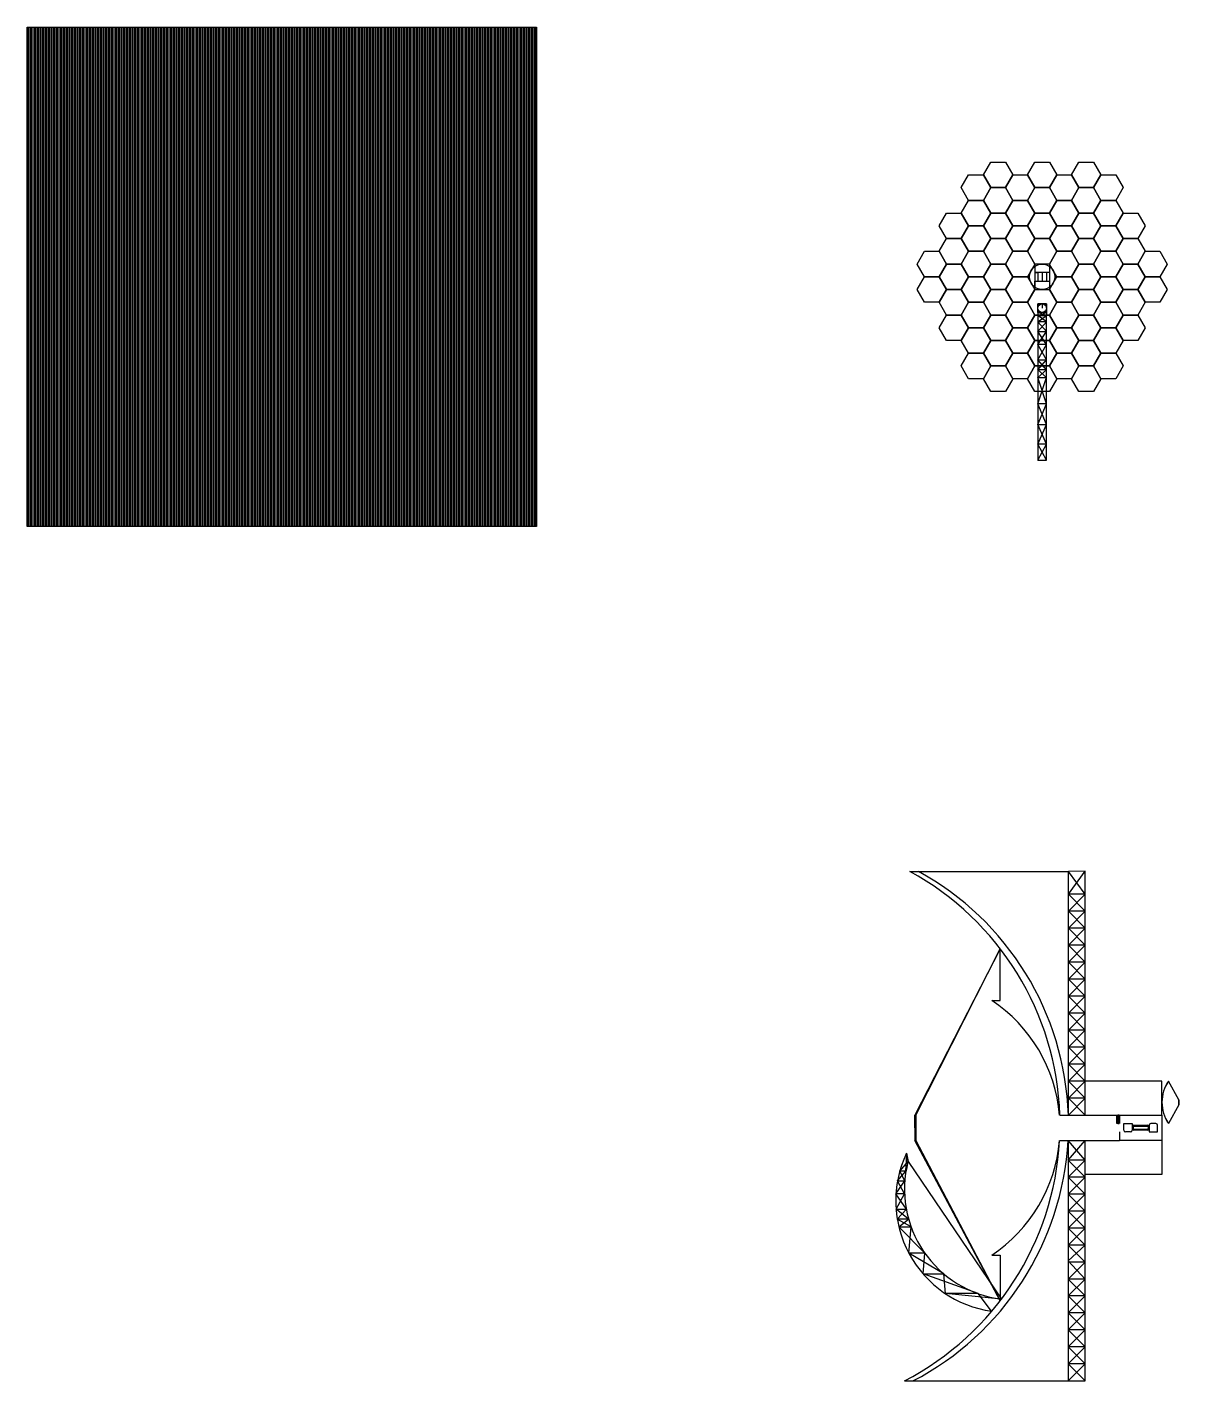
# Model space of a CAD drawing. Header units: inches. Extents: x -429 to 223, y -41 to 545.
# Drawn here: x 155.4 to 223.2, y -40.7 to 39 of the extents above; entities that cross this region are included whole.
import ezdxf

# ---------------------------------------------------------------- set-up
doc = ezdxf.new("R2010")
doc.units = ezdxf.units.IN
doc.header["$MEASUREMENT"] = 0

msp = doc.modelspace()

# ---------------------------------------------------------------- linework, layer by layer
for p, q in [((155.352, 9.621), (155.352, 39.021)), ((155.352, 39.021), (185.352, 39.021)), ((155.442, 9.621), (155.442, 39.021)), ((155.532, 9.621), (155.532, 39.021)), ((155.622, 9.621), (155.622, 39.021)), ((155.712, 9.621), (155.712, 39.021)), ((155.802, 9.621), (155.802, 39.021)), ((155.892, 9.621), (155.892, 39.021)), ((155.982, 9.621), (155.982, 39.021)), ((156.072, 9.621), (156.072, 39.021)), ((156.162, 9.621), (156.162, 39.021)), ((156.252, 9.621), (156.252, 39.021)), ((156.342, 9.621), (156.342, 39.021)), ((156.432, 9.621), (156.432, 39.021)), ((156.432, 9.621), (156.432, 39.021)), ((156.522, 9.621), (156.522, 39.021)), ((156.522, 9.621), (156.522, 39.021)), ((156.612, 9.621), (156.612, 39.021)), ((156.702, 9.621), (156.702, 39.021)), ((156.702, 9.621), (156.702, 39.021)), ((156.792, 9.621), (156.792, 39.021)), ((156.792, 9.621), (156.792, 39.021)), ((156.882, 9.621), (156.882, 39.021)), ((156.882, 9.621), (156.882, 39.021)), ((156.972, 9.621), (156.972, 39.021)), ((157.062, 9.621), (157.062, 39.021)), ((157.062, 9.621), (157.062, 39.021)), ((157.152, 9.621), (157.152, 39.021)), ((157.242, 9.621), (157.242, 39.021)), ((157.332, 9.621), (157.332, 39.021)), ((157.422, 9.621), (157.422, 39.021)), ((157.422, 9.621), (157.422, 39.021)), ((157.512, 9.621), (157.512, 39.021)), ((157.512, 9.621), (157.512, 39.021)), ((157.602, 9.621), (157.602, 39.021)), ((157.602, 9.621), (157.602, 39.021)), ((157.602, 9.621), (157.602, 39.021)), ((157.692, 9.621), (157.692, 39.021)), ((157.692, 9.621), (157.692, 39.021)), ((157.692, 9.621), (157.692, 39.021)), ((157.782, 9.621), (157.782, 39.021)), ((157.782, 9.621), (157.782, 39.021)), ((157.782, 9.621), (157.782, 39.021)), ((157.872, 9.621), (157.872, 39.021)), ((157.872, 9.621), (157.872, 39.021)), ((157.962, 9.621), (157.962, 39.021)), ((157.962, 9.621), (157.962, 39.021)), ((158.052, 9.621), (158.052, 39.021)), ((158.052, 9.621), (158.052, 39.021)), ((158.142, 9.621), (158.142, 39.021)), ((158.142, 9.621), (158.142, 39.021)), ((158.142, 9.621), (158.142, 39.021)), ((158.142, 9.621), (158.142, 39.021)), ((158.232, 9.621), (158.232, 39.021)), ((158.232, 9.621), (158.232, 39.021)), ((158.322, 9.621), (158.322, 39.021)), ((158.322, 9.621), (158.322, 39.021)), ((158.412, 9.621), (158.412, 39.021)), ((158.412, 9.621), (158.412, 39.021)), ((158.502, 9.621), (158.502, 39.021)), ((158.502, 9.621), (158.502, 39.021)), ((158.592, 9.621), (158.592, 39.021)), ((158.592, 9.621), (158.592, 39.021)), ((158.682, 9.621), (158.682, 39.021)), ((158.682, 33.639), (158.682, 39.021)), ((158.682, 9.621), (158.682, 39.021)), ((158.772, 9.621), (158.772, 39.021)), ((158.772, 33.748), (158.772, 39.021)), ((158.862, 9.621), (158.862, 39.021)), ((158.862, 33.855), (158.862, 39.021)), ((158.952, 9.621), (158.952, 39.021)), ((158.952, 33.96), (158.952, 39.021)), ((159.042, 9.621), (159.042, 39.021)), ((159.042, 34.062), (159.042, 39.021)), ((159.132, 9.621), (159.132, 39.021)), ((159.132, 34.163), (159.132, 39.021)), ((159.222, 9.621), (159.222, 39.021)), ((159.222, 9.621), (159.222, 39.021)), ((159.222, 9.621), (159.222, 39.021)), ((159.222, 34.262), (159.222, 39.021)), ((159.222, 34.262), (159.222, 39.021)), ((159.222, 34.262), (159.222, 39.021)), ((159.312, 9.621), (159.312, 39.021)), ((159.312, 34.359), (159.312, 39.021)), ((159.402, 9.621), (159.402, 39.021)), ((159.402, 9.621), (159.402, 39.021)), ((159.402, 34.455), (159.402, 39.021)), ((159.402, 34.455), (159.402, 39.021)), ((159.492, 9.621), (159.492, 39.021)), ((159.492, 34.549), (159.492, 39.021)), ((159.582, 9.621), (159.582, 39.021)), ((159.582, 9.621), (159.582, 39.021)), ((159.582, 34.641), (159.582, 39.021)), ((159.582, 34.641), (159.582, 39.021)), ((159.672, 9.621), (159.672, 39.021)), ((159.672, 34.731), (159.672, 39.021)), ((159.762, 9.621), (159.762, 39.021)), ((159.762, 34.82), (159.762, 39.021)), ((159.852, 9.621), (159.852, 39.021)), ((159.852, 34.908), (159.852, 39.021)), ((159.942, 9.621), (159.942, 39.021)), ((159.942, 34.994), (159.942, 39.021)), ((160.032, 9.621), (160.032, 39.021)), ((160.032, 35.078), (160.032, 39.021)), ((160.122, 9.621), (160.122, 39.021)), ((160.122, 35.161), (160.122, 39.021)), ((160.212, 9.621), (160.212, 39.021)), ((160.212, 35.243), (160.212, 39.021)), ((160.302, 9.621), (160.302, 39.021)), ((160.302, 35.324), (160.302, 39.021)), ((160.392, 9.621), (160.392, 39.021)), ((160.392, 35.403), (160.392, 39.021)), ((160.482, 9.621), (160.482, 39.021)), ((160.482, 35.481), (160.482, 39.021)), ((160.572, 9.621), (160.572, 39.021)), ((160.572, 9.621), (160.572, 39.021)), ((160.662, 9.621), (160.662, 39.021)), ((160.752, 9.621), (160.752, 39.021)), ((160.842, 9.621), (160.842, 39.021)), ((160.932, 9.621), (160.932, 39.021)), ((161.022, 9.621), (161.022, 39.021)), ((161.112, 9.621), (161.112, 39.021)), ((161.202, 9.621), (161.202, 39.021)), ((161.292, 9.621), (161.292, 39.021)), ((161.382, 9.621), (161.382, 39.021)), ((161.472, 9.621), (161.472, 39.021)), ((161.562, 9.621), (161.562, 39.021)), ((161.652, 9.621), (161.652, 39.021)), ((161.742, 9.621), (161.742, 39.021)), ((161.832, 9.621), (161.832, 39.021)), ((161.922, 9.621), (161.922, 39.021)), ((162.012, 9.621), (162.012, 39.021)), ((162.102, 9.621), (162.102, 39.021)), ((162.192, 9.621), (162.192, 39.021)), ((162.282, 9.621), (162.282, 39.021)), ((162.372, 9.621), (162.372, 39.021)), ((162.462, 9.621), (162.462, 39.021)), ((162.552, 9.621), (162.552, 39.021)), ((162.642, 9.621), (162.642, 39.021)), ((162.732, 9.621), (162.732, 39.021)), ((162.822, 9.621), (162.822, 39.021)), ((162.912, 9.621), (162.912, 39.021)), ((163.002, 9.621), (163.002, 39.021)), ((163.092, 9.621), (163.092, 39.021)), ((163.182, 9.621), (163.182, 39.021)), ((163.272, 9.621), (163.272, 39.021)), ((163.362, 9.621), (163.362, 39.021)), ((163.452, 9.621), (163.452, 39.021)), ((163.542, 9.621), (163.542, 39.021)), ((163.632, 9.621), (163.632, 39.021)), ((163.632, 9.621), (163.632, 39.021)), ((163.722, 9.621), (163.722, 39.021)), ((163.722, 9.621), (163.722, 39.021)), ((163.722, 9.621), (163.722, 39.021)), ((163.812, 9.621), (163.812, 39.021)), ((163.902, 9.621), (163.902, 39.021)), ((163.992, 9.621), (163.992, 39.021)), ((164.082, 9.621), (164.082, 39.021)), ((164.172, 9.621), (164.172, 39.021)), ((164.262, 9.621), (164.262, 39.021)), ((164.352, 9.621), (164.352, 39.021)), ((164.442, 9.621), (164.442, 39.021)), ((164.532, 9.621), (164.532, 39.021)), ((164.622, 9.621), (164.622, 39.021)), ((164.712, 9.621), (164.712, 39.021)), ((164.802, 9.621), (164.802, 39.021)), ((164.892, 9.621), (164.892, 39.021)), ((164.982, 9.621), (164.982, 39.021)), ((165.072, 9.621), (165.072, 39.021)), ((165.162, 9.621), (165.162, 39.021)), ((165.252, 9.621), (165.252, 39.021)), ((165.342, 9.621), (165.342, 39.021)), ((165.432, 9.621), (165.432, 39.021)), ((165.522, 9.621), (165.522, 39.021)), ((165.612, 9.621), (165.612, 39.021)), ((165.702, 9.621), (165.702, 39.021)), ((165.792, 9.621), (165.792, 39.021)), ((165.882, 9.621), (165.882, 39.021)), ((165.972, 9.621), (165.972, 39.021)), ((165.972, 9.621), (165.972, 39.021)), ((166.062, 9.621), (166.062, 39.021)), ((166.152, 9.621), (166.152, 39.021)), ((166.242, 9.621), (166.242, 39.021)), ((166.332, 9.621), (166.332, 39.021)), ((166.422, 9.621), (166.422, 39.021)), ((166.512, 9.621), (166.512, 39.021)), ((166.602, 9.621), (166.602, 39.021)), ((166.692, 9.621), (166.692, 39.021)), ((166.782, 9.621), (166.782, 39.021)), ((166.872, 9.621), (166.872, 39.021)), ((166.962, 9.621), (166.962, 39.021)), ((167.052, 9.621), (167.052, 39.021)), ((167.142, 9.621), (167.142, 39.021)), ((167.232, 9.621), (167.232, 39.021)), ((167.322, 9.621), (167.322, 39.021)), ((167.322, 9.621), (167.322, 39.021)), ((167.412, 9.621), (167.412, 39.021)), ((167.412, 38.785), (167.412, 39.021)), ((167.502, 9.621), (167.502, 39.021)), ((167.502, 38.801), (167.502, 39.021)), ((167.592, 9.621), (167.592, 39.021)), ((167.592, 38.816), (167.592, 39.021)), ((167.682, 9.621), (167.682, 39.021)), ((167.682, 38.831), (167.682, 39.021)), ((167.772, 9.621), (167.772, 39.021)), ((167.772, 38.846), (167.772, 39.021)), ((167.862, 9.621), (167.862, 39.021)), ((167.862, 38.86), (167.862, 39.021)), ((167.952, 9.621), (167.952, 39.021)), ((167.952, 38.873), (167.952, 39.021)), ((168.042, 9.621), (168.042, 39.021)), ((168.042, 38.886), (168.042, 39.021)), ((168.132, 9.621), (168.132, 39.021)), ((168.132, 38.898), (168.132, 39.021)), ((168.222, 9.621), (168.222, 39.021)), ((168.222, 38.909), (168.222, 39.021)), ((168.312, 9.621), (168.312, 39.021)), ((168.312, 38.92), (168.312, 39.021)), ((168.402, 9.621), (168.402, 39.021)), ((168.402, 38.931), (168.402, 39.021)), ((168.492, 9.621), (168.492, 39.021)), ((168.492, 38.941), (168.492, 39.021)), ((168.582, 9.621), (168.582, 39.021)), ((168.582, 38.95), (168.582, 39.021)), ((168.672, 9.621), (168.672, 39.021)), ((168.672, 38.959), (168.672, 39.021)), ((168.762, 9.621), (168.762, 39.021)), ((168.762, 38.967), (168.762, 39.021)), ((168.852, 9.621), (168.852, 39.021)), ((168.852, 38.975), (168.852, 39.021)), ((168.942, 9.621), (168.942, 39.021)), ((168.942, 38.982), (168.942, 39.021)), ((169.032, 9.621), (169.032, 39.021)), ((169.032, 38.988), (169.032, 39.021)), ((169.122, 9.621), (169.122, 39.021)), ((169.122, 38.994), (169.122, 39.021)), ((169.212, 9.621), (169.212, 39.021)), ((169.212, 39), (169.212, 39.021)), ((169.302, 9.621), (169.302, 39.021)), ((169.302, 39.005), (169.302, 39.021)), ((169.392, 9.621), (169.392, 39.021)), ((169.392, 39.009), (169.392, 39.021)), ((169.482, 9.621), (169.482, 39.021)), ((169.482, 39.013), (169.482, 39.021)), ((169.572, 9.621), (169.572, 39.021)), ((169.572, 39.016), (169.572, 39.021)), ((169.662, 9.621), (169.662, 39.021)), ((169.662, 39.019), (169.662, 39.021)), ((169.752, 39.021), (169.752, 39.021)), ((169.752, 9.621), (169.752, 39.021)), ((169.842, 9.621), (169.842, 39.021)), ((169.932, 9.621), (169.932, 39.021)), ((170.022, 9.621), (170.022, 39.021)), ((170.112, 9.621), (170.112, 39.021)), ((170.202, 9.621), (170.202, 39.021)), ((170.292, 9.621), (170.292, 39.021)), ((170.382, 9.621), (170.382, 39.021)), ((170.472, 9.621), (170.472, 39.021)), ((170.562, 9.621), (170.562, 39.021)), ((170.652, 9.621), (170.652, 39.021)), ((170.742, 9.621), (170.742, 39.021)), ((170.832, 9.621), (170.832, 39.021)), ((170.922, 9.621), (170.922, 39.021)), ((171.012, 9.621), (171.012, 39.021)), ((171.102, 9.621), (171.102, 39.021)), ((171.192, 9.621), (171.192, 39.021)), ((171.282, 9.621), (171.282, 39.021)), ((171.372, 9.621), (171.372, 39.021)), ((171.462, 9.621), (171.462, 39.021)), ((171.552, 9.621), (171.552, 39.021)), ((171.552, 39.019), (171.552, 39.021)), ((171.642, 9.621), (171.642, 39.021)), ((171.642, 39.013), (171.642, 39.021)), ((171.732, 9.621), (171.732, 39.021)), ((171.732, 9.621), (171.732, 39.021)), ((171.732, 9.621), (171.732, 39.021)), ((171.732, 39.007), (171.732, 39.021)), ((171.732, 39.007), (171.732, 39.021)), ((171.732, 39.007), (171.732, 39.021)), ((171.822, 9.621), (171.822, 39.021)), ((171.822, 39), (171.822, 39.021)), ((171.912, 9.621), (171.912, 39.021)), ((171.912, 38.992), (171.912, 39.021)), ((172.002, 9.621), (172.002, 39.021)), ((172.002, 38.984), (172.002, 39.021)), ((172.092, 9.621), (172.092, 39.021)), ((172.092, 38.975), (172.092, 39.021)), ((172.182, 9.621), (172.182, 39.021)), ((172.182, 38.966), (172.182, 39.021)), ((172.272, 9.621), (172.272, 39.021)), ((172.272, 38.956), (172.272, 39.021)), ((172.362, 9.621), (172.362, 39.021)), ((172.362, 38.946), (172.362, 39.021)), ((172.452, 9.621), (172.452, 39.021)), ((172.452, 38.935), (172.452, 39.021)), ((172.542, 9.621), (172.542, 39.021)), ((172.542, 38.924), (172.542, 39.021)), ((172.632, 9.621), (172.632, 39.021)), ((172.632, 38.912), (172.632, 39.021)), ((172.722, 9.621), (172.722, 39.021)), ((172.722, 38.899), (172.722, 39.021)), ((172.812, 9.621), (172.812, 39.021)), ((172.812, 9.621), (172.812, 39.021)), ((172.902, 9.621), (172.902, 39.021)), ((172.902, 9.621), (172.902, 39.021)), ((172.902, 38.872), (172.902, 39.021)), ((172.902, 38.872), (172.902, 39.021)), ((172.992, 9.621), (172.992, 39.021)), ((172.992, 9.621), (172.992, 39.021)), ((173.082, 9.621), (173.082, 39.021)), ((173.082, 9.621), (173.082, 39.021)), ((173.172, 9.621), (173.172, 39.021)), ((173.262, 9.621), (173.262, 39.021)), ((173.352, 9.621), (173.352, 39.021)), ((173.442, 9.621), (173.442, 39.021)), ((173.442, 9.621), (173.442, 39.021)), ((173.532, 9.621), (173.532, 39.021)), ((173.622, 9.621), (173.622, 39.021)), ((173.712, 9.621), (173.712, 39.021)), ((173.802, 9.621), (173.802, 39.021)), ((173.802, 9.621), (173.802, 39.021)), ((173.892, 9.621), (173.892, 39.021)), ((173.982, 9.621), (173.982, 39.021)), ((174.072, 9.621), (174.072, 39.021)), ((174.162, 9.621), (174.162, 39.021)), ((174.252, 9.621), (174.252, 39.021)), ((174.342, 9.621), (174.342, 39.021)), ((174.342, 9.621), (174.342, 39.021)), ((174.432, 9.621), (174.432, 39.021)), ((174.522, 9.621), (174.522, 39.021)), ((174.612, 9.621), (174.612, 39.021)), ((174.612, 9.621), (174.612, 39.021)), ((174.702, 9.621), (174.702, 39.021)), ((174.792, 9.621), (174.792, 39.021)), ((174.882, 9.621), (174.882, 39.021)), ((174.972, 9.621), (174.972, 39.021)), ((175.062, 9.621), (175.062, 39.021)), ((175.152, 9.621), (175.152, 39.021)), ((175.242, 9.621), (175.242, 39.021)), ((175.332, 9.621), (175.332, 39.021)), ((175.422, 9.621), (175.422, 39.021)), ((175.512, 9.621), (175.512, 39.021)), ((175.602, 9.621), (175.602, 39.021)), ((175.692, 9.621), (175.692, 39.021)), ((175.782, 9.621), (175.782, 39.021)), ((175.872, 9.621), (175.872, 39.021)), ((175.962, 9.621), (175.962, 39.021)), ((176.052, 9.621), (176.052, 39.021)), ((176.142, 9.621), (176.142, 39.021)), ((176.232, 9.621), (176.232, 39.021)), ((176.322, 9.621), (176.322, 39.021)), ((176.322, 9.621), (176.322, 39.021)), ((176.412, 9.621), (176.412, 39.021)), ((176.502, 9.621), (176.502, 39.021)), ((176.592, 9.621), (176.592, 39.021)), ((176.682, 9.621), (176.682, 39.021)), ((176.772, 9.621), (176.772, 39.021)), ((176.772, 9.621), (176.772, 39.021)), ((176.862, 9.621), (176.862, 39.021)), ((176.952, 9.621), (176.952, 39.021)), ((177.042, 9.621), (177.042, 39.021)), ((177.132, 9.621), (177.132, 39.021)), ((177.222, 9.621), (177.222, 39.021)), ((177.222, 9.621), (177.222, 39.021)), ((177.312, 9.621), (177.312, 39.021)), ((177.402, 9.621), (177.402, 39.021)), ((177.492, 9.621), (177.492, 39.021)), ((177.582, 9.621), (177.582, 39.021)), ((177.672, 9.621), (177.672, 39.021)), ((177.672, 9.621), (177.672, 39.021)), ((177.762, 9.621), (177.762, 39.021)), ((177.852, 9.621), (177.852, 39.021)), ((177.942, 9.621), (177.942, 39.021)), ((177.942, 9.621), (177.942, 39.021)), ((178.032, 9.621), (178.032, 39.021)), ((178.122, 9.621), (178.122, 39.021)), ((178.212, 9.621), (178.212, 39.021)), ((178.302, 9.621), (178.302, 39.021)), ((178.392, 9.621), (178.392, 39.021)), ((178.482, 9.621), (178.482, 39.021)), ((178.572, 9.621), (178.572, 39.021)), ((178.662, 9.621), (178.662, 39.021)), ((178.752, 9.621), (178.752, 39.021)), ((178.842, 9.621), (178.842, 39.021)), ((178.842, 36.548), (178.842, 39.021)), ((178.932, 9.621), (178.932, 39.021)), ((179.022, 9.621), (179.022, 39.021)), ((179.022, 36.425), (179.022, 39.021)), ((179.112, 9.621), (179.112, 39.021)), ((179.202, 9.621), (179.202, 39.021)), ((179.292, 9.621), (179.292, 39.021)), ((179.292, 36.233), (179.292, 39.021)), ((179.382, 9.621), (179.382, 39.021)), ((179.472, 9.621), (179.472, 39.021)), ((179.562, 9.621), (179.562, 39.021)), ((179.562, 36.032), (179.562, 39.021)), ((179.652, 9.621), (179.652, 39.021)), ((179.652, 35.963), (179.652, 39.021)), ((179.742, 9.621), (179.742, 39.021)), ((179.832, 9.621), (179.832, 39.021)), ((179.922, 9.621), (179.922, 39.021)), ((180.012, 9.621), (180.012, 39.021)), ((180.102, 9.621), (180.102, 39.021)), ((180.192, 9.621), (180.192, 39.021)), ((180.282, 9.621), (180.282, 39.021)), ((180.372, 9.621), (180.372, 39.021)), ((180.462, 9.621), (180.462, 39.021)), ((180.462, 35.287), (180.462, 39.021)), ((180.462, 35.287), (180.462, 39.021)), ((180.552, 9.621), (180.552, 39.021)), ((180.642, 9.621), (180.642, 39.021)), ((180.732, 9.621), (180.732, 39.021)), ((180.822, 9.621), (180.822, 39.021)), ((180.912, 9.621), (180.912, 39.021)), ((181.002, 9.621), (181.002, 39.021)), ((181.092, 9.621), (181.092, 39.021)), ((181.182, 9.621), (181.182, 39.021)), ((181.272, 9.621), (181.272, 39.021)), ((181.362, 9.621), (181.362, 39.021)), ((181.362, 9.621), (181.362, 39.021)), ((181.452, 9.621), (181.452, 39.021)), ((181.542, 9.621), (181.542, 39.021)), ((181.632, 9.621), (181.632, 39.021)), ((181.722, 9.621), (181.722, 39.021)), ((181.812, 9.621), (181.812, 39.021)), ((181.902, 9.621), (181.902, 39.021)), ((181.992, 9.621), (181.992, 39.021)), ((182.082, 9.621), (182.082, 39.021)), ((182.172, 9.621), (182.172, 39.021)), ((182.262, 9.621), (182.262, 39.021)), ((182.352, 9.621), (182.352, 39.021)), ((182.442, 9.621), (182.442, 39.021)), ((182.532, 9.621), (182.532, 39.021)), ((182.532, 32.995), (182.532, 39.021)), ((182.622, 9.621), (182.622, 39.021)), ((182.712, 9.621), (182.712, 39.021)), ((182.802, 9.621), (182.802, 39.021)), ((182.892, 9.621), (182.892, 39.021)), ((182.982, 9.621), (182.982, 39.021)), ((183.072, 9.621), (183.072, 39.021)), ((183.162, 9.621), (183.162, 39.021)), ((183.252, 9.621), (183.252, 39.021)), ((183.342, 9.621), (183.342, 39.021)), ((183.432, 9.621), (183.432, 39.021)), ((183.522, 9.621), (183.522, 39.021)), ((183.612, 9.621), (183.612, 39.021)), ((183.702, 9.621), (183.702, 39.021)), ((183.792, 9.621), (183.792, 39.021)), ((183.882, 9.621), (183.882, 39.021)), ((183.972, 9.621), (183.972, 39.021)), ((184.062, 9.621), (184.062, 39.021)), ((184.152, 9.621), (184.152, 39.021)), ((184.242, 9.621), (184.242, 39.021)), ((184.332, 9.621), (184.332, 39.021)), ((184.422, 9.621), (184.422, 39.021)), ((184.512, 9.621), (184.512, 39.021)), ((184.602, 9.621), (184.602, 39.021)), ((184.692, 9.621), (184.692, 39.021)), ((184.692, 9.621), (184.692, 39.021)), ((184.782, 9.621), (184.782, 39.021)), ((184.872, 9.621), (184.872, 39.021)), ((184.962, 9.621), (184.962, 39.021)), ((185.052, 9.621), (185.052, 39.021)), ((185.052, 9.621), (185.052, 39.021)), ((185.052, 9.621), (185.052, 39.021)), ((185.052, 9.621), (185.052, 39.021)), ((185.142, 9.621), (185.142, 39.021)), ((185.142, 9.621), (185.142, 39.021)), ((185.232, 9.621), (185.232, 39.021)), ((185.322, 9.621), (185.322, 39.021)), ((185.352, 39.021), (185.352, 9.621)), ((214.698, 25.071), (214.698, 23.571)), ((215.564, 25.071), (215.564, 23.571)), ((215.564, 25.071), (215.564, 24.571)), ((215.564, 24.571), (214.698, 24.571)), ((214.698, 24.571), (214.881, 24.571)), ((214.698, 23.571), (214.698, 24.071)), ((214.698, 24.071), (215.564, 24.071)), ((214.881, 24.571), (214.881, 24.071)), ((215.131, 24.571), (215.131, 24.071)), ((215.564, 24.571), (215.381, 24.571)), ((215.381, 24.571), (215.381, 24.071)), ((185.322, 9.621), (185.322, 23.394)), ((155.442, 9.621), (155.442, 22.697)), ((185.232, 9.621), (185.232, 22.457)), ((215.131, 22.721), (214.881, 22.721)), ((214.881, 22.721), (215.381, 22.721)), ((214.881, 22.221), (214.881, 22.721)), ((215.381, 22.721), (214.881, 22.721)), ((215.131, 22.721), (215.131, 22.471)), ((215.381, 22.721), (215.381, 22.221)), ((215.381, 22.471), (215.381, 22.721)), ((155.532, 9.621), (155.532, 22.027)), ((185.142, 9.621), (185.142, 21.856)), ((215.381, 22.221), (214.881, 22.221)), ((214.881, 22.044), (215.381, 22.221)), ((215.381, 22.044), (214.881, 22.221)), ((214.881, 22.221), (214.881, 22.044)), ((214.881, 22.044), (215.381, 22.044)), ((214.881, 22.044), (214.881, 13.526)), ((215.381, 21.663), (214.881, 22.044)), ((214.881, 21.663), (215.381, 22.044)), ((214.881, 22.044), (214.881, 22.044)), ((215.381, 21.663), (214.881, 21.663)), ((214.881, 21.091), (215.381, 21.663)), ((215.381, 21.091), (214.881, 21.663)), ((215.381, 22.221), (215.381, 22.044)), ((215.381, 13.526), (215.381, 22.044)), ((155.622, 9.621), (155.622, 21.516)), ((155.712, 9.621), (155.712, 21.087)), ((184.962, 9.621), (184.962, 20.967)), ((185.052, 9.621), (185.052, 21.377)), ((185.052, 9.621), (185.052, 21.377)), ((185.052, 9.621), (185.052, 21.377)), ((185.052, 9.621), (185.052, 21.377)), ((185.052, 9.621), (185.052, 21.377)), ((185.142, 9.621), (185.142, 21.377)), ((214.881, 21.091), (215.381, 21.091)), ((215.381, 20.336), (214.881, 21.091)), ((214.881, 20.336), (215.381, 21.091)), ((155.802, 9.621), (155.802, 20.711)), ((155.892, 9.621), (155.892, 20.373)), ((155.982, 9.621), (155.982, 20.063)), ((184.692, 9.621), (184.692, 19.975)), ((184.692, 9.621), (184.692, 19.975)), ((184.782, 9.621), (184.782, 20.277)), ((184.872, 9.621), (184.872, 20.605)), ((215.381, 20.336), (214.881, 20.336)), ((214.881, 19.425), (215.381, 20.336)), ((215.381, 19.425), (214.881, 20.336)), ((156.072, 9.621), (156.072, 19.776)), ((156.162, 9.621), (156.162, 19.508)), ((156.252, 9.621), (156.252, 19.256)), ((184.422, 9.621), (184.422, 19.185)), ((184.512, 9.621), (184.512, 19.432)), ((184.602, 9.621), (184.602, 19.695)), ((214.881, 19.425), (215.381, 19.425)), ((215.381, 18.852), (214.881, 19.425)), ((214.881, 18.852), (215.381, 19.425)), ((156.342, 9.621), (156.342, 19.017)), ((156.432, 9.621), (156.432, 18.79)), ((156.522, 9.621), (156.522, 18.573)), ((156.612, 9.621), (156.612, 18.366)), ((184.152, 9.621), (184.152, 18.513)), ((184.242, 9.621), (184.242, 18.726)), ((184.332, 9.621), (184.332, 18.95)), ((215.381, 18.852), (214.881, 18.852)), ((214.881, 18.384), (215.381, 18.852)), ((215.381, 18.384), (214.881, 18.852)), ((214.881, 18.384), (215.381, 18.384)), ((215.381, 16.848), (214.881, 18.384)), ((214.881, 16.848), (215.381, 18.384)), ((156.702, 9.621), (156.702, 18.167)), ((156.792, 9.621), (156.792, 17.975)), ((156.882, 9.621), (156.882, 17.79)), ((156.972, 9.621), (156.972, 17.612)), ((183.702, 9.621), (183.702, 17.563)), ((183.792, 9.621), (183.792, 17.739)), ((183.882, 9.621), (183.882, 17.922)), ((183.972, 9.621), (183.972, 18.111)), ((184.062, 9.621), (184.062, 18.308)), ((157.062, 9.621), (157.062, 17.439)), ((157.152, 9.621), (157.152, 17.272)), ((157.242, 9.621), (157.242, 17.11)), ((157.332, 9.621), (157.332, 16.952)), ((157.422, 9.621), (157.422, 16.799)), ((183.252, 9.621), (183.252, 16.757)), ((183.342, 9.621), (183.342, 16.909)), ((183.432, 9.621), (183.432, 17.065)), ((183.522, 9.621), (183.522, 17.226)), ((183.612, 9.621), (183.612, 17.392)), ((215.381, 16.848), (214.881, 16.848)), ((214.881, 15.622), (215.381, 16.848)), ((215.381, 15.622), (214.881, 16.848)), ((182.802, 9.621), (182.802, 16.054)), ((182.892, 9.621), (182.892, 16.188)), ((182.982, 9.621), (182.982, 16.325)), ((183.072, 9.621), (183.072, 16.465)), ((183.162, 9.621), (183.162, 16.609)), ((182.172, 9.621), (182.172, 15.197)), ((182.262, 9.621), (182.262, 15.311)), ((182.352, 9.621), (182.352, 15.428)), ((182.442, 9.621), (182.442, 15.548)), ((182.532, 9.621), (182.532, 15.67)), ((182.532, 9.621), (182.532, 15.67)), ((182.622, 9.621), (182.622, 15.795)), ((182.712, 9.621), (182.712, 15.923)), ((214.881, 15.622), (215.381, 15.622)), ((215.381, 14.464), (214.881, 15.622)), ((214.881, 14.464), (215.381, 15.622)), ((181.452, 9.621), (181.452, 14.355)), ((181.542, 9.621), (181.542, 14.453)), ((181.632, 9.621), (181.632, 14.553)), ((181.722, 9.621), (181.722, 14.655)), ((181.812, 9.621), (181.812, 14.76)), ((181.902, 9.621), (181.902, 14.866)), ((181.992, 9.621), (181.992, 14.974)), ((182.082, 9.621), (182.082, 15.084)), ((215.381, 14.464), (214.881, 14.464)), ((214.881, 13.526), (215.381, 14.464)), ((215.381, 13.526), (214.881, 14.464)), ((180.732, 9.621), (180.732, 13.627)), ((180.822, 9.621), (180.822, 13.712)), ((180.912, 9.621), (180.912, 13.799)), ((181.002, 9.621), (181.002, 13.888)), ((181.092, 9.621), (181.092, 13.978)), ((181.182, 9.621), (181.182, 14.07)), ((181.272, 9.621), (181.272, 14.163)), ((181.362, 9.621), (181.362, 14.258)), ((160.662, 9.621), (160.662, 13.01)), ((160.752, 9.621), (160.752, 12.935)), ((160.842, 9.621), (160.842, 12.862)), ((160.932, 9.621), (160.932, 12.791)), ((179.742, 9.621), (179.742, 12.773)), ((179.832, 9.621), (179.832, 12.845)), ((179.922, 9.621), (179.922, 12.917)), ((180.012, 9.621), (180.012, 12.991)), ((180.102, 9.621), (180.102, 13.066)), ((180.192, 9.621), (180.192, 13.142)), ((180.282, 9.621), (180.282, 13.22)), ((180.372, 9.621), (180.372, 13.298)), ((180.462, 9.621), (180.462, 13.379)), ((180.462, 9.621), (180.462, 13.379)), ((180.462, 9.621), (180.462, 13.379)), ((180.552, 9.621), (180.552, 13.46)), ((180.642, 9.621), (180.642, 13.543)), ((214.881, 13.526), (215.381, 13.526)), ((161.022, 9.621), (161.022, 12.72)), ((161.112, 9.621), (161.112, 12.651)), ((161.202, 9.621), (161.202, 12.582)), ((161.292, 9.621), (161.292, 12.515)), ((161.382, 9.621), (161.382, 12.449)), ((161.472, 9.621), (161.472, 12.383)), ((161.562, 9.621), (161.562, 12.319)), ((161.652, 9.621), (161.652, 12.256)), ((161.742, 9.621), (161.742, 12.194)), ((161.832, 9.621), (161.832, 12.133)), ((161.922, 9.621), (161.922, 12.072)), ((162.012, 9.621), (162.012, 12.013)), ((178.662, 9.621), (178.662, 11.999)), ((178.752, 9.621), (178.752, 12.058)), ((178.842, 9.621), (178.842, 12.118)), ((178.842, 9.621), (178.842, 12.118)), ((178.932, 9.621), (178.932, 12.179)), ((179.022, 9.621), (179.022, 12.241)), ((179.022, 9.621), (179.022, 12.241)), ((179.112, 9.621), (179.112, 12.304)), ((179.202, 9.621), (179.202, 12.368)), ((179.292, 9.621), (179.292, 12.433)), ((179.292, 9.621), (179.292, 12.433)), ((179.382, 9.621), (179.382, 12.499)), ((179.472, 9.621), (179.472, 12.566)), ((179.562, 9.621), (179.562, 12.634)), ((179.562, 9.621), (179.562, 12.634)), ((179.652, 9.621), (179.652, 12.703)), ((179.652, 9.621), (179.652, 12.703)), ((162.102, 9.621), (162.102, 11.955)), ((162.192, 9.621), (162.192, 11.897)), ((162.282, 9.621), (162.282, 11.841)), ((162.372, 9.621), (162.372, 11.785)), ((162.462, 9.621), (162.462, 11.73)), ((162.552, 9.621), (162.552, 11.677)), ((162.642, 9.621), (162.642, 11.624)), ((162.732, 9.621), (162.732, 11.571)), ((162.822, 9.621), (162.822, 11.52)), ((162.912, 9.621), (162.912, 11.47)), ((163.002, 9.621), (163.002, 11.42)), ((163.092, 9.621), (163.092, 11.371)), ((163.182, 9.621), (163.182, 11.323)), ((163.272, 9.621), (163.272, 11.276)), ((163.362, 9.621), (163.362, 11.23)), ((163.452, 9.621), (163.452, 11.184)), ((177.222, 9.621), (177.222, 11.174)), ((177.312, 9.621), (177.312, 11.219)), ((177.402, 9.621), (177.402, 11.265)), ((177.492, 9.621), (177.492, 11.312)), ((177.582, 9.621), (177.582, 11.36)), ((177.672, 9.621), (177.672, 11.409)), ((177.672, 9.621), (177.672, 11.409)), ((177.762, 9.621), (177.762, 11.458)), ((177.852, 9.621), (177.852, 11.508)), ((177.942, 9.621), (177.942, 11.559)), ((178.032, 9.621), (178.032, 11.611)), ((178.122, 9.621), (178.122, 11.664)), ((178.212, 9.621), (178.212, 11.718)), ((178.302, 9.621), (178.302, 11.772)), ((178.392, 9.621), (178.392, 11.827)), ((178.482, 9.621), (178.482, 11.884)), ((178.572, 9.621), (178.572, 11.941)), ((163.542, 9.621), (163.542, 11.139)), ((163.632, 9.621), (163.632, 11.095)), ((163.632, 9.621), (163.632, 11.095)), ((163.722, 9.621), (163.722, 11.052)), ((163.722, 9.621), (163.722, 11.052)), ((163.722, 9.621), (163.722, 11.052)), ((163.812, 9.621), (163.812, 11.009)), ((163.902, 9.621), (163.902, 10.967)), ((163.992, 9.621), (163.992, 10.926)), ((164.082, 9.621), (164.082, 10.886)), ((164.172, 9.621), (164.172, 10.846)), ((164.262, 9.621), (164.262, 10.807)), ((164.352, 9.621), (164.352, 10.769)), ((164.442, 9.621), (164.442, 10.732)), ((164.532, 9.621), (164.532, 10.695)), ((164.622, 9.621), (164.622, 10.659)), ((164.712, 9.621), (164.712, 10.623)), ((164.802, 9.621), (164.802, 10.588)), ((164.892, 9.621), (164.892, 10.554)), ((164.982, 9.621), (164.982, 10.521)), ((165.072, 9.621), (165.072, 10.488)), ((165.162, 9.621), (165.162, 10.456)), ((165.252, 9.621), (165.252, 10.425)), ((165.342, 9.621), (165.342, 10.394)), ((165.432, 9.621), (165.432, 10.364)), ((175.332, 9.621), (175.332, 10.387)), ((175.422, 9.621), (175.422, 10.418)), ((175.512, 9.621), (175.512, 10.449)), ((175.602, 9.621), (175.602, 10.481)), ((175.692, 9.621), (175.692, 10.514)), ((175.782, 9.621), (175.782, 10.547)), ((175.872, 9.621), (175.872, 10.581)), ((175.962, 9.621), (175.962, 10.615)), ((176.052, 9.621), (176.052, 10.651)), ((176.142, 9.621), (176.142, 10.687)), ((176.232, 9.621), (176.232, 10.723)), ((176.322, 9.621), (176.322, 10.761)), ((176.322, 9.621), (176.322, 10.761)), ((176.412, 9.621), (176.412, 10.799)), ((176.502, 9.621), (176.502, 10.837)), ((176.592, 9.621), (176.592, 10.877)), ((176.682, 9.621), (176.682, 10.917)), ((176.772, 9.621), (176.772, 10.958)), ((176.772, 9.621), (176.772, 10.958)), ((176.862, 9.621), (176.862, 11)), ((176.952, 9.621), (176.952, 11.042)), ((177.042, 9.621), (177.042, 11.085)), ((177.132, 9.621), (177.132, 11.129)), ((171.102, 9.621), (155.352, 9.621)), ((165.522, 9.621), (165.522, 10.334)), ((165.612, 9.621), (165.612, 10.305)), ((165.702, 9.621), (165.702, 10.277)), ((165.792, 9.621), (165.792, 10.25)), ((165.882, 9.621), (165.882, 10.223)), ((165.972, 9.621), (165.972, 10.196)), ((166.062, 9.621), (166.062, 10.171)), ((166.152, 9.621), (166.152, 10.146)), ((166.242, 9.621), (166.242, 10.121)), ((166.332, 9.621), (166.332, 10.097)), ((166.422, 9.621), (166.422, 10.074)), ((166.512, 9.621), (166.512, 10.051)), ((166.602, 9.621), (166.602, 10.029)), ((166.692, 9.621), (166.692, 10.008)), ((166.782, 9.621), (166.782, 9.987)), ((166.872, 9.621), (166.872, 9.967)), ((166.962, 9.621), (166.962, 9.947)), ((167.052, 9.621), (167.052, 9.928)), ((167.142, 9.621), (167.142, 9.91)), ((167.232, 9.621), (167.232, 9.892)), ((185.352, 9.621), (169.752, 9.621)), ((169.752, 9.621), (169.752, 9.621)), ((171.012, 9.621), (171.012, 9.623)), ((171.102, 9.621), (171.102, 9.626)), ((173.172, 9.621), (173.172, 9.838)), ((173.262, 9.621), (173.262, 9.854)), ((173.352, 9.621), (173.352, 9.871)), ((173.442, 9.621), (173.442, 9.888)), ((173.532, 9.621), (173.532, 9.906)), ((173.622, 9.621), (173.622, 9.924)), ((173.712, 9.621), (173.712, 9.943)), ((173.802, 9.621), (173.802, 9.963)), ((173.802, 9.621), (173.802, 9.963)), ((173.892, 9.621), (173.892, 9.983)), ((173.982, 9.621), (173.982, 10.003)), ((174.072, 9.621), (174.072, 10.025)), ((174.162, 9.621), (174.162, 10.047)), ((174.252, 9.621), (174.252, 10.069)), ((174.342, 9.621), (174.342, 10.092)), ((174.342, 9.621), (174.342, 10.092)), ((174.432, 9.621), (174.432, 10.116)), ((174.522, 9.621), (174.522, 10.14)), ((174.612, 9.621), (174.612, 10.165)), ((174.612, 9.621), (174.612, 10.165)), ((174.702, 9.621), (174.702, 10.191)), ((174.792, 9.621), (174.792, 10.217)), ((174.882, 9.621), (174.882, 10.244)), ((174.972, 9.621), (174.972, 10.271)), ((175.062, 9.621), (175.062, 10.299)), ((175.152, 9.621), (175.152, 10.328)), ((175.242, 9.621), (175.242, 10.357)), ((207.339, -10.681), (207.839, -10.681)), ((207.839, -10.681), (216.672, -10.681)), ((217.656, -10.679), (216.672, -10.681)), ((216.672, -12.025), (217.656, -10.679)), ((216.672, -25.025), (216.672, -10.681)), ((217.656, -12.025), (216.672, -10.681)), ((217.656, -25.025), (217.656, -10.679)), ((217.656, -12.025), (216.672, -12.025)), ((216.672, -13.025), (217.656, -12.025)), ((217.656, -13.025), (216.672, -12.025)), ((217.656, -13.025), (216.672, -13.025)), ((217.656, -14.025), (216.672, -13.025)), ((216.672, -14.025), (217.656, -13.025)), ((217.656, -14.025), (216.672, -14.025)), ((216.672, -15.025), (217.656, -14.025)), ((217.656, -15.025), (216.672, -14.025)), ((217.656, -15.025), (216.672, -15.025)), ((217.656, -16.025), (216.672, -15.025)), ((216.672, -16.025), (217.656, -15.025)), ((212.661, -15.236), (207.632, -25.025)), ((207.692, -25.025), (212.661, -15.236)), ((212.661, -18.275), (212.661, -15.236)), ((217.656, -16.025), (216.672, -16.025)), ((216.672, -17.025), (217.656, -16.025)), ((217.656, -17.025), (216.672, -16.025)), ((217.656, -17.025), (216.672, -17.025)), ((217.656, -18.025), (216.672, -17.025)), ((216.672, -18.025), (217.656, -17.025)), ((212.161, -18.275), (212.661, -18.275)), ((217.656, -18.025), (216.672, -18.025)), ((216.672, -19.025), (217.656, -18.025)), ((217.656, -19.025), (216.672, -18.025)), ((217.656, -19.025), (216.672, -19.025)), ((217.656, -20.025), (216.672, -19.025)), ((216.672, -20.025), (217.656, -19.025)), ((217.656, -20.025), (216.672, -20.025)), ((216.672, -21.025), (217.656, -20.025)), ((217.656, -21.025), (216.672, -20.025)), ((217.656, -21.025), (216.672, -21.025)), ((217.656, -22.025), (216.672, -21.025)), ((216.672, -22.025), (217.656, -21.025)), ((217.656, -22.025), (216.672, -22.025)), ((216.672, -23.025), (217.656, -22.025)), ((217.656, -23.025), (216.672, -22.025)), ((217.656, -23.025), (216.672, -23.025)), ((217.656, -24.025), (216.672, -23.025)), ((216.672, -24.025), (217.656, -23.025)), ((222.181, -23.025), (217.656, -23.025)), ((222.181, -25.025), (222.181, -23.025)), ((222.181, -25.025), (222.181, -23.025)), ((223.184, -24.125), (222.574, -23.025)), ((223.185, -24.125), (222.574, -23.025)), ((217.656, -24.025), (216.672, -24.025)), ((216.672, -25.025), (217.656, -24.025)), ((217.656, -25.025), (216.672, -24.025)), ((217.656, -25.025), (217.656, -24.025)), ((223.185, -24.425), (222.571, -25.525)), ((223.184, -24.425), (222.574, -25.525)), ((223.184, -24.125), (223.184, -24.425)), ((223.185, -24.125), (223.184, -24.125)), ((223.184, -24.125), (223.185, -24.125)), ((223.184, -24.425), (223.185, -24.425)), ((223.185, -24.425), (223.185, -24.125)), ((207.632, -25.775), (207.632, -25.025)), ((207.632, -25.025), (207.632, -26.525)), ((207.632, -25.025), (207.692, -25.025)), ((207.682, -25.025), (207.692, -25.025)), ((216.181, -25.025), (219.681, -25.025)), ((216.181, -25.025), (219.681, -25.025)), ((219.521, -25.525), (219.521, -25.025)), ((219.521, -25.025), (219.571, -25.025)), ((219.571, -25.025), (219.571, -25.525)), ((219.571, -25.05), (219.571, -25.5)), ((219.646, -25.025), (219.596, -25.025)), ((219.596, -25.06), (219.596, -25.49)), ((219.636, -25.05), (219.606, -25.05)), ((219.606, -25.5), (219.636, -25.5)), ((219.646, -25.49), (219.646, -25.06)), ((219.671, -25.5), (219.671, -25.05)), ((219.681, -25.025), (219.681, -25.525)), ((219.681, -25.025), (222.181, -25.025)), ((222.181, -25.025), (222.181, -26.525)), ((222.181, -25.025), (222.181, -25.025)), ((219.571, -25.525), (219.521, -25.525)), ((219.596, -25.525), (219.646, -25.525)), ((219.681, -26.025), (219.681, -26.525)), ((219.931, -25.925), (219.931, -25.525)), ((219.931, -25.525), (220.431, -25.525)), ((220.331, -26.025), (220.031, -26.025)), ((220.431, -25.525), (220.431, -25.925)), ((220.431, -25.725), (220.431, -25.825)), ((220.431, -25.775), (220.431, -25.925)), ((220.481, -25.725), (220.481, -25.825)), ((220.481, -25.775), (220.481, -25.825)), ((220.531, -25.625), (221.331, -25.625)), ((220.531, -25.675), (221.331, -25.675)), ((221.331, -25.875), (220.531, -25.875)), ((221.331, -25.925), (220.531, -25.925)), ((221.381, -25.725), (221.381, -25.825)), ((221.431, -25.625), (221.431, -26.025)), ((221.431, -25.725), (221.431, -25.825)), ((221.431, -26.025), (221.931, -26.025)), ((221.831, -25.525), (221.531, -25.525)), ((221.931, -26.025), (221.931, -25.625)), ((221.931, -25.775), (221.931, -25.625)), ((222.574, -25.525), (222.571, -25.525)), ((207.692, -26.525), (207.632, -26.525)), ((212.661, -35.955), (207.632, -26.525)), ((207.692, -26.525), (212.661, -35.955)), ((216.181, -26.525), (219.681, -26.525)), ((216.181, -26.525), (219.681, -26.525)), ((216.656, -26.525), (216.656, -40.679)), ((216.656, -27.679), (217.656, -26.525)), ((217.656, -27.679), (216.656, -26.525)), ((217.656, -40.679), (217.656, -26.525)), ((222.181, -26.525), (219.681, -26.525)), ((222.181, -26.525), (222.181, -26.525)), ((222.181, -26.525), (222.181, -28.525)), ((206.744, -28.337), (207.23, -27.77)), ((207.111, -28.337), (207.152, -27.368)), ((207.23, -27.77), (207.134, -27.279)), ((207.134, -27.279), (207.23, -27.77)), ((207.23, -27.77), (212.732, -35.862)), ((217.656, -27.679), (216.656, -27.679)), ((217.656, -28.679), (216.656, -27.679)), ((216.656, -28.679), (217.656, -27.679)), ((206.614, -28.909), (207.111, -28.337)), ((207.111, -28.337), (206.744, -28.337)), ((207.042, -28.909), (206.744, -28.337)), ((217.656, -28.679), (216.656, -28.679)), ((216.656, -29.679), (217.656, -28.679)), ((217.656, -29.679), (216.656, -28.679)), ((222.181, -28.525), (217.656, -28.525)), ((206.523, -29.664), (207.042, -28.909)), ((206.614, -28.909), (207.042, -28.909)), ((207.03, -29.664), (206.614, -28.909)), ((207.03, -29.664), (206.523, -29.664)), ((207.132, -30.575), (206.523, -29.664)), ((206.529, -30.575), (207.03, -29.664)), ((217.656, -29.679), (216.656, -29.679)), ((217.656, -30.679), (216.656, -29.679)), ((216.656, -30.679), (217.656, -29.679)), ((206.529, -30.575), (207.132, -30.575)), ((207.264, -31.148), (206.529, -30.575)), ((206.599, -31.148), (207.132, -30.575)), ((217.656, -30.679), (216.656, -30.679)), ((216.656, -31.679), (217.656, -30.679)), ((217.656, -31.679), (216.656, -30.679)), ((207.264, -31.148), (206.599, -31.148)), ((207.415, -31.616), (206.599, -31.148)), ((206.694, -31.616), (207.264, -31.148)), ((206.694, -31.616), (207.415, -31.616)), ((208.216, -33.152), (206.694, -31.616)), ((207.276, -33.152), (207.415, -31.616)), ((217.656, -31.679), (216.656, -31.679)), ((217.656, -32.679), (216.656, -31.679)), ((216.656, -32.679), (217.656, -31.679)), ((208.216, -33.152), (207.276, -33.152)), ((209.34, -34.378), (207.276, -33.152)), ((208.117, -34.378), (208.216, -33.152)), ((212.161, -33.275), (212.661, -33.275)), ((212.661, -33.275), (212.661, -35.955)), ((217.656, -32.679), (216.656, -32.679)), ((216.656, -33.602), (217.656, -32.679)), ((217.656, -33.679), (216.656, -32.679)), ((217.656, -34.679), (216.656, -33.602)), ((217.656, -33.679), (216.656, -33.679)), ((216.656, -34.679), (217.656, -33.679)), ((208.117, -34.378), (209.34, -34.378)), ((211.355, -35.536), (208.117, -34.378)), ((209.43, -35.536), (209.34, -34.378)), ((209.34, -34.378), (209.34, -34.378)), ((217.656, -34.679), (216.656, -34.679)), ((216.656, -35.679), (217.656, -34.679)), ((217.656, -35.679), (216.656, -34.679)), ((216.656, -34.679), (216.656, -34.679)), ((211.355, -35.536), (209.43, -35.536)), ((212.732, -35.862), (209.43, -35.536)), ((212.157, -36.578), (211.355, -35.536)), ((217.656, -35.679), (216.656, -35.679)), ((217.656, -36.679), (216.656, -35.679)), ((216.656, -36.679), (217.656, -35.679)), ((217.656, -36.679), (216.656, -36.679)), ((216.656, -37.679), (217.656, -36.679)), ((217.656, -37.679), (216.656, -36.679)), ((217.656, -37.679), (216.656, -37.679)), ((217.656, -38.679), (216.656, -37.679)), ((216.656, -38.679), (217.656, -37.679)), ((217.656, -38.679), (216.656, -38.679)), ((216.656, -39.679), (217.656, -38.679)), ((217.656, -39.679), (216.656, -38.679)), ((217.656, -38.679), (217.656, -38.679)), ((217.656, -39.679), (216.656, -39.679)), ((217.656, -39.679), (216.656, -40.679)), ((217.656, -40.679), (216.656, -39.679)), ((217.656, -40.679), (217.656, -39.679)), ((207.023, -40.679), (207.523, -40.679)), ((207.523, -40.679), (216.656, -40.679)), ((216.656, -40.679), (217.656, -40.679))]:
    msp.add_line(p, q)
for points in [[(210.368, 29.571), (210.801, 30.321), (211.667, 30.321), (212.1, 29.571), (211.667, 28.821), (210.801, 28.821)], [(211.667, 30.321), (212.1, 31.071), (212.966, 31.071), (213.399, 30.321), (212.966, 29.571), (212.1, 29.571)], [(212.966, 29.571), (213.399, 30.321), (214.265, 30.321), (214.698, 29.571), (214.265, 28.821), (213.399, 28.821)], [(214.265, 30.321), (214.698, 31.071), (215.564, 31.071), (215.997, 30.321), (215.564, 29.571), (214.698, 29.571)], [(215.564, 29.571), (215.997, 30.321), (216.863, 30.321), (217.296, 29.571), (216.863, 28.821), (215.997, 28.821)], [(216.863, 30.321), (217.296, 31.071), (218.162, 31.071), (218.595, 30.321), (218.162, 29.571), (217.296, 29.571)], [(218.162, 29.571), (218.595, 30.321), (219.461, 30.321), (219.894, 29.571), (219.461, 28.821), (218.595, 28.821)], [(211.667, 28.821), (212.1, 29.571), (212.966, 29.571), (213.399, 28.821), (212.966, 28.071), (212.1, 28.071)], [(214.265, 28.821), (214.698, 29.571), (215.564, 29.571), (215.997, 28.821), (215.564, 28.071), (214.698, 28.071)], [(216.863, 28.821), (217.296, 29.571), (218.162, 29.571), (218.595, 28.821), (218.162, 28.071), (217.296, 28.071)], [(210.368, 28.071), (210.801, 28.821), (211.667, 28.821), (212.1, 28.071), (211.667, 27.321), (210.801, 27.321)], [(212.966, 28.071), (213.399, 28.821), (214.265, 28.821), (214.698, 28.071), (214.265, 27.321), (213.399, 27.321)], [(215.564, 28.071), (215.997, 28.821), (216.863, 28.821), (217.296, 28.071), (216.863, 27.321), (215.997, 27.321)], [(218.162, 28.071), (218.595, 28.821), (219.461, 28.821), (219.894, 28.071), (219.461, 27.321), (218.595, 27.321)], [(209.069, 27.321), (209.502, 28.071), (210.368, 28.071), (210.801, 27.321), (210.368, 26.571), (209.502, 26.571)], [(211.667, 27.321), (212.1, 28.071), (212.966, 28.071), (213.399, 27.321), (212.966, 26.571), (212.1, 26.571)], [(214.265, 27.321), (214.698, 28.071), (215.564, 28.071), (215.997, 27.321), (215.564, 26.571), (214.698, 26.571)], [(216.863, 27.321), (217.296, 28.071), (218.162, 28.071), (218.595, 27.321), (218.162, 26.571), (217.296, 26.571)], [(219.461, 27.321), (219.894, 28.071), (220.76, 28.071), (221.193, 27.321), (220.76, 26.571), (219.894, 26.571)], [(210.368, 26.571), (210.801, 27.321), (211.667, 27.321), (212.1, 26.571), (211.667, 25.821), (210.801, 25.821)], [(212.966, 26.571), (213.399, 27.321), (214.265, 27.321), (214.698, 26.571), (214.265, 25.821), (213.399, 25.821)], [(215.564, 26.571), (215.997, 27.321), (216.863, 27.321), (217.296, 26.571), (216.863, 25.821), (215.997, 25.821)], [(218.162, 26.571), (218.595, 27.321), (219.461, 27.321), (219.894, 26.571), (219.461, 25.821), (218.595, 25.821)], [(209.069, 25.821), (209.502, 26.571), (210.368, 26.571), (210.801, 25.821), (210.368, 25.071), (209.502, 25.071)], [(211.667, 25.821), (212.1, 26.571), (212.966, 26.571), (213.399, 25.821), (212.966, 25.071), (212.1, 25.071)], [(214.265, 25.821), (214.698, 26.571), (215.564, 26.571), (215.997, 25.821), (215.564, 25.071), (214.698, 25.071)], [(216.863, 25.821), (217.296, 26.571), (218.162, 26.571), (218.595, 25.821), (218.162, 25.071), (217.296, 25.071)], [(219.461, 25.821), (219.894, 26.571), (220.76, 26.571), (221.193, 25.821), (220.76, 25.071), (219.894, 25.071)], [(207.77, 25.071), (208.203, 25.821), (209.069, 25.821), (209.502, 25.071), (209.069, 24.321), (208.203, 24.321)], [(210.368, 25.071), (210.801, 25.821), (211.667, 25.821), (212.1, 25.071), (211.667, 24.321), (210.801, 24.321)], [(212.966, 25.071), (213.399, 25.821), (214.265, 25.821), (214.698, 25.071), (214.265, 24.321), (213.399, 24.321)], [(215.564, 25.071), (215.997, 25.821), (216.863, 25.821), (217.296, 25.071), (216.863, 24.321), (215.997, 24.321)], [(218.162, 25.071), (218.595, 25.821), (219.461, 25.821), (219.894, 25.071), (219.461, 24.321), (218.595, 24.321)], [(220.76, 25.071), (221.193, 25.821), (222.059, 25.821), (222.492, 25.071), (222.059, 24.321), (221.193, 24.321)], [(209.069, 24.321), (209.502, 25.071), (210.368, 25.071), (210.801, 24.321), (210.368, 23.571), (209.502, 23.571)], [(211.667, 24.321), (212.1, 25.071), (212.966, 25.071), (213.399, 24.321), (212.966, 23.571), (212.1, 23.571)], [(216.863, 24.321), (217.296, 25.071), (218.162, 25.071), (218.595, 24.321), (218.162, 23.571), (217.296, 23.571)], [(219.461, 24.321), (219.894, 25.071), (220.76, 25.071), (221.193, 24.321), (220.76, 23.571), (219.894, 23.571)], [(207.77, 23.571), (208.203, 24.321), (209.069, 24.321), (209.502, 23.571), (209.069, 22.821), (208.203, 22.821)], [(210.368, 23.571), (210.801, 24.321), (211.667, 24.321), (212.1, 23.571), (211.667, 22.821), (210.801, 22.821)], [(212.966, 23.571), (213.399, 24.321), (214.265, 24.321), (214.698, 23.571), (214.265, 22.821), (213.399, 22.821)], [(215.564, 23.571), (215.997, 24.321), (216.863, 24.321), (217.296, 23.571), (216.863, 22.821), (215.997, 22.821)], [(218.162, 23.571), (218.595, 24.321), (219.461, 24.321), (219.894, 23.571), (219.461, 22.821), (218.595, 22.821)], [(220.76, 23.571), (221.193, 24.321), (222.059, 24.321), (222.492, 23.571), (222.059, 22.821), (221.193, 22.821)], [(209.069, 22.821), (209.502, 23.571), (210.368, 23.571), (210.801, 22.821), (210.368, 22.071), (209.502, 22.071)], [(211.667, 22.821), (212.1, 23.571), (212.966, 23.571), (213.399, 22.821), (212.966, 22.071), (212.1, 22.071)], [(214.265, 22.821), (214.698, 23.571), (215.564, 23.571), (215.997, 22.821), (215.564, 22.071), (214.698, 22.071)], [(216.863, 22.821), (217.296, 23.571), (218.162, 23.571), (218.595, 22.821), (218.162, 22.071), (217.296, 22.071)], [(219.461, 22.821), (219.894, 23.571), (220.76, 23.571), (221.193, 22.821), (220.76, 22.071), (219.894, 22.071)], [(210.368, 22.071), (210.801, 22.821), (211.667, 22.821), (212.1, 22.071), (211.667, 21.321), (210.801, 21.321)], [(212.966, 22.071), (213.399, 22.821), (214.265, 22.821), (214.698, 22.071), (214.265, 21.321), (213.399, 21.321)], [(215.564, 22.071), (215.997, 22.821), (216.863, 22.821), (217.296, 22.071), (216.863, 21.321), (215.997, 21.321)], [(218.162, 22.071), (218.595, 22.821), (219.461, 22.821), (219.894, 22.071), (219.461, 21.321), (218.595, 21.321)], [(209.069, 21.321), (209.502, 22.071), (210.368, 22.071), (210.801, 21.321), (210.368, 20.571), (209.502, 20.571)], [(211.667, 21.321), (212.1, 22.071), (212.966, 22.071), (213.399, 21.321), (212.966, 20.571), (212.1, 20.571)], [(214.265, 21.321), (214.698, 22.071), (215.564, 22.071), (215.997, 21.321), (215.564, 20.571), (214.698, 20.571)], [(216.863, 21.321), (217.296, 22.071), (218.162, 22.071), (218.595, 21.321), (218.162, 20.571), (217.296, 20.571)], [(219.461, 21.321), (219.894, 22.071), (220.76, 22.071), (221.193, 21.321), (220.76, 20.571), (219.894, 20.571)], [(210.368, 20.571), (210.801, 21.321), (211.667, 21.321), (212.1, 20.571), (211.667, 19.821), (210.801, 19.821)], [(212.966, 20.571), (213.399, 21.321), (214.265, 21.321), (214.698, 20.571), (214.265, 19.821), (213.399, 19.821)], [(215.564, 20.571), (215.997, 21.321), (216.863, 21.321), (217.296, 20.571), (216.863, 19.821), (215.997, 19.821)], [(218.162, 20.571), (218.595, 21.321), (219.461, 21.321), (219.894, 20.571), (219.461, 19.821), (218.595, 19.821)], [(211.667, 19.821), (212.1, 20.571), (212.966, 20.571), (213.399, 19.821), (212.966, 19.071), (212.1, 19.071)], [(214.265, 19.821), (214.698, 20.571), (215.564, 20.571), (215.997, 19.821), (215.564, 19.071), (214.698, 19.071)], [(216.863, 19.821), (217.296, 20.571), (218.162, 20.571), (218.595, 19.821), (218.162, 19.071), (217.296, 19.071)], [(210.368, 19.071), (210.801, 19.821), (211.667, 19.821), (212.1, 19.071), (211.667, 18.321), (210.801, 18.321)], [(212.966, 19.071), (213.399, 19.821), (214.265, 19.821), (214.698, 19.071), (214.265, 18.321), (213.399, 18.321)], [(215.564, 19.071), (215.997, 19.821), (216.863, 19.821), (217.296, 19.071), (216.863, 18.321), (215.997, 18.321)], [(218.162, 19.071), (218.595, 19.821), (219.461, 19.821), (219.894, 19.071), (219.461, 18.321), (218.595, 18.321)], [(211.667, 18.321), (212.1, 19.071), (212.966, 19.071), (213.399, 18.321), (212.966, 17.571), (212.1, 17.571)], [(214.265, 18.321), (214.698, 19.071), (215.564, 19.071), (215.997, 18.321), (215.564, 17.571), (214.698, 17.571)], [(216.863, 18.321), (217.296, 19.071), (218.162, 19.071), (218.595, 18.321), (218.162, 17.571), (217.296, 17.571)]]:
    msp.add_lwpolyline(points, close=True)
for centre, radius in [((215.131, 24.321), 0.75), ((215.131, 22.471), 0.25)]:
    msp.add_circle(centre, radius)
for centre, radius, start, end in [((199.182, -25.596), 17, 1.9247, 61.32408), ((199.682, -25.596), 17, 1.9247, 61.32408), ((207.174, -25.775), 9.006, 4.77686, 56.38262), ((224.376, -24.275), 2.195, 145.29404, 214.70596), ((224.379, -24.275), 2.195, 145.29404, 214.70596), ((235.812, -25.775), 28.13, 178.4722, 181.5278), ((219.596, -25.05), 0.025, 90, 180), ((219.596, -25.5), 0.025, 180, 270), ((219.606, -25.06), 0.01, 90, 180), ((219.606, -25.49), 0.01, 180, 270), ((219.636, -25.06), 0.01, 0, 90), ((219.636, -25.49), 0.01, 270, 0), ((219.646, -25.05), 0.025, 0, 90), ((219.646, -25.5), 0.025, 270, 0), ((220.031, -25.925), 0.1, 180, 270), ((220.331, -25.925), 0.1, 270, 0), ((220.531, -25.725), 0.1, 90, 180), ((220.531, -25.825), 0.1, 180, 270), ((220.531, -25.725), 0.05, 90, 180), ((220.531, -25.825), 0.05, 180, 270), ((221.331, -25.725), 0.1, 0, 90), ((221.331, -25.725), 0.05, 0, 90), ((221.331, -25.825), 0.1, 270, 0), ((221.331, -25.825), 0.05, 270, 0), ((221.531, -25.625), 0.1, 90, 180), ((221.831, -25.625), 0.1, 0, 90), ((199.182, -25.596), 17, 297.46906, 356.86727), ((199.682, -25.596), 17, 297.46906, 356.86727), ((207.174, -25.775), 9.006, 303.61738, 355.22314), ((213.08, -30.074), 6.57, 154.82423, 261.92769), ((213.545, -29.394), 6.521, 165.5764, 262.8201)]:
    msp.add_arc(centre, radius, start, end)

doc.saveas('drawing.dxf')
